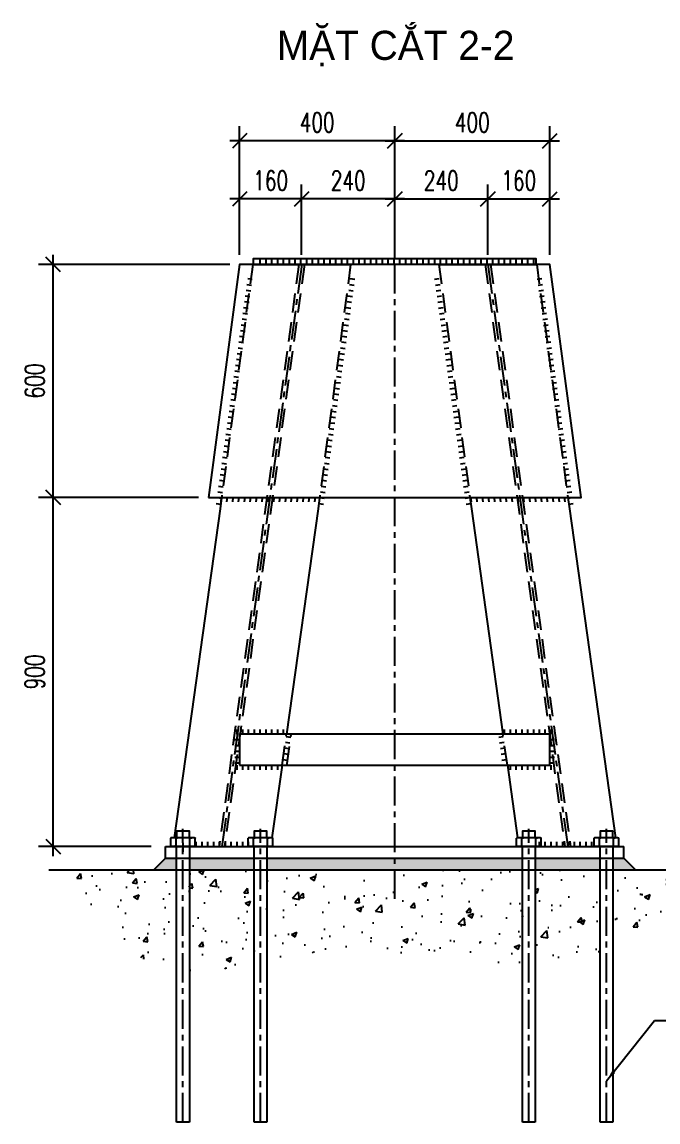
# Model space of a CAD drawing. Extents: x 3412 to 1212600, y 2456 to 246916.
# Drawn here: x 5908 to 7548, y 5767 to 8602 of the extents above; entities that cross this region are included whole.
import ezdxf
from ezdxf.enums import TextEntityAlignment as Align

# ---------------------------------------------------------------- set-up
doc = ezdxf.new("R2010")
doc.units = 0
doc.header["$LTSCALE"] = 20
doc.header["$MEASUREMENT"] = 0
doc.linetypes.add('CENTER', pattern=[2, 1.25, -0.25, 0.25, -0.25])
doc.linetypes.add('HIDDEN', pattern=[0.375, 0.25, -0.125])
doc.layers.get('0').update_dxf_attribs({"linetype": 'CONTINUOUS'})
doc.layers.get('DEFPOINTS').update_dxf_attribs({"linetype": 'CONTINUOUS'})
for name, color, linetype in [('BAO', 7, 'CONTINUOUS'), ('CEN', 1, 'CENTER'), ('DIM', 4, 'CONTINUOUS'), ('HATCH', 8, 'CONTINUOUS'), ('T-Text', 31, 'CONTINUOUS'), ('TEXT', 4, 'CONTINUOUS')]:
    doc.layers.add(name, color=color, linetype=linetype)
doc.styles.add('Tieu de', font='VHAVAN.TTF', dxfattribs={"width": 0.8})
doc.styles.add('vnsimple', font='vnsimple.shx', dxfattribs={"width": 0.7})
doc.dimstyles.new('1-20', dxfattribs={"dimscale": 200, "dimtxt": 0.2, "dimasz": 0.15, "dimexe": 0.15, "dimexo": 0.1, "dimgap": 0.09, "dimtad": 1, "dimdec": 0, "dimdsep": 46, "dimtxsty": 'vnsimple', "dimblk": 'OBLIQUE', "dimcen": 0.09, "dimdle": 0.1, "dimclrd": 2, "dimclre": 7, "dimclrt": 4, "dimadec": 0, "dimazin": 0, "dimtfac": 1, "dimtdec": 0, "dimtix": 1, "dimtmove": 1, "dimatfit": 3, "dimfxl": 1, "dimtfill": 1, "dimtolj": 1, "dimtzin": 0, "dimarcsym": 0})
doc.dimstyles.new('1-25', dxfattribs={"dimscale": 250, "dimtxt": 0.2, "dimasz": 0.15, "dimexe": 0.15, "dimexo": 0.1, "dimgap": 0.09, "dimtad": 1, "dimdec": 0, "dimdsep": 46, "dimtxsty": 'vnsimple', "dimblk": 'OBLIQUE', "dimcen": 0.09, "dimdle": 0.1, "dimclrd": 2, "dimclre": 7, "dimclrt": 256, "dimadec": 0, "dimazin": 0, "dimtfac": 1, "dimtdec": 0, "dimtix": 1, "dimtmove": 1, "dimatfit": 3, "dimfxl": 1, "dimtolj": 1, "dimtzin": 0, "dimarcsym": 0})
pattern_1 = [(90, (-3752.453, -147.104), (-15, 3e-15), [])]

# ---------------------------------------------------------------- blocks, each defined once
blk = doc.blocks.new('_Oblique')
at = {"color": 0, "linetype": 'ByBlock', "lineweight": -2}
blk.add_line((-0.5, -0.5), (0.5, 0.5), dxfattribs=at)
blk = doc.blocks.new('*D23')
at = {"layer": 'DEFPOINTS', "color": 0, "transparency": 16777216}
for p in [(5988.4, 7377.3), (6388.7, 7377.3), (6265.9, 6477.3)]:
    blk.add_point(p, dxfattribs=at)
at = {"layer": 'TEXT', "color": 2, "lineweight": -2, "transparency": 16777216}
blk.add_line((5988.4, 6452.3), (5988.4, 7402.3), dxfattribs=at)
at = {"layer": 'TEXT', "color": 7, "lineweight": -2, "transparency": 16777216}
for p, q in [((6363.7, 7377.3), (5950.9, 7377.3)), ((6240.9, 6477.3), (5950.9, 6477.3))]:
    blk.add_line(p, q, dxfattribs=at)
at = {"layer": 'TEXT', "color": 2, "lineweight": -2, "transparency": 16777216, "xscale": 37.5, "yscale": 37.5, "zscale": 37.5}
for p, rotation in [((5988.4, 7377.3), 90), ((5988.4, 6477.3), 270)]:
    blk.add_blockref('_Oblique', p, dxfattribs=dict(at, rotation=rotation))
at = {"layer": 'TEXT', "transparency": 16777216, "insert": (5940.9, 6927.3), "char_height": 50, "attachment_point": 5, "rotation": 90, "style": 'vnsimple'}
blk.add_mtext('\\A1;900', dxfattribs=at)
blk = doc.blocks.new('*D24')
at = {"layer": 'DEFPOINTS', "color": 0, "transparency": 16777216}
for p in [(5988.4, 7977.3), (6469.3, 7977.3), (6388.7, 7377.3)]:
    blk.add_point(p, dxfattribs=at)
at = {"layer": 'TEXT', "color": 2, "lineweight": -2, "transparency": 16777216}
blk.add_line((5988.4, 7352.3), (5988.4, 8002.3), dxfattribs=at)
at = {"layer": 'TEXT', "color": 7, "lineweight": -2, "transparency": 16777216}
for p, q in [((6444.3, 7977.3), (5950.9, 7977.3)), ((6363.7, 7377.3), (5950.9, 7377.3))]:
    blk.add_line(p, q, dxfattribs=at)
at = {"layer": 'TEXT', "color": 2, "lineweight": -2, "transparency": 16777216, "xscale": 37.5, "yscale": 37.5, "zscale": 37.5}
for p, rotation in [((5988.4, 7977.3), 90), ((5988.4, 7377.3), 270)]:
    blk.add_blockref('_Oblique', p, dxfattribs=dict(at, rotation=rotation))
at = {"layer": 'TEXT', "transparency": 16777216, "insert": (5940.9, 7677.3), "char_height": 50, "attachment_point": 5, "rotation": 90, "style": 'vnsimple'}
blk.add_mtext('\\A1;600', dxfattribs=at)
blk = doc.blocks.new('*D25')
at = {"layer": 'DEFPOINTS', "color": 0, "transparency": 16777216}
for p in [(7109.3, 8146.3), (6869.3, 7977.3), (7109.3, 7977.3)]:
    blk.add_point(p, dxfattribs=at)
at = {"layer": 'TEXT', "color": 7, "lineweight": -2, "transparency": 16777216}
for p, q in [((6869.3, 8002.3), (6869.3, 8183.8)), ((7109.3, 8002.3), (7109.3, 8183.8))]:
    blk.add_line(p, q, dxfattribs=at)
at = {"layer": 'TEXT', "color": 2, "lineweight": -2, "transparency": 16777216}
blk.add_line((6844.3, 8146.3), (7134.3, 8146.3), dxfattribs=at)
at = {"layer": 'TEXT', "color": 2, "lineweight": -2, "transparency": 16777216, "xscale": 37.5, "yscale": 37.5, "zscale": 37.5, "rotation": 180}
blk.add_blockref('_Oblique', (6869.3, 8146.3), dxfattribs=at)
at = {"layer": 'TEXT', "color": 2, "lineweight": -2, "transparency": 16777216, "xscale": 37.5, "yscale": 37.5, "zscale": 37.5}
blk.add_blockref('_Oblique', (7109.3, 8146.3), dxfattribs=at)
at = {"layer": 'TEXT', "transparency": 16777216, "insert": (6989.3, 8193.8), "char_height": 50, "attachment_point": 5, "style": 'vnsimple'}
blk.add_mtext('\\A1;240', dxfattribs=at)
blk = doc.blocks.new('*D26')
at = {"layer": 'DEFPOINTS', "color": 0, "transparency": 16777216}
for p in [(7269.3, 8296.3), (6869.3, 7977.3), (7269.3, 7977.3)]:
    blk.add_point(p, dxfattribs=at)
at = {"layer": 'TEXT', "color": 7, "lineweight": -2, "transparency": 16777216}
for p, q in [((6869.3, 8002.3), (6869.3, 8333.8)), ((7269.3, 8002.3), (7269.3, 8333.8))]:
    blk.add_line(p, q, dxfattribs=at)
at = {"layer": 'TEXT', "color": 2, "lineweight": -2, "transparency": 16777216}
blk.add_line((6844.3, 8296.3), (7294.3, 8296.3), dxfattribs=at)
at = {"layer": 'TEXT', "color": 2, "lineweight": -2, "transparency": 16777216, "xscale": 37.5, "yscale": 37.5, "zscale": 37.5, "rotation": 180}
blk.add_blockref('_Oblique', (6869.3, 8296.3), dxfattribs=at)
at = {"layer": 'TEXT', "color": 2, "lineweight": -2, "transparency": 16777216, "xscale": 37.5, "yscale": 37.5, "zscale": 37.5}
blk.add_blockref('_Oblique', (7269.3, 8296.3), dxfattribs=at)
at = {"layer": 'TEXT', "transparency": 16777216, "insert": (7069.3, 8343.8), "char_height": 50, "attachment_point": 5, "style": 'vnsimple'}
blk.add_mtext('\\A1;400', dxfattribs=at)
blk = doc.blocks.new('*D27')
at = {"layer": 'DEFPOINTS', "color": 0, "transparency": 16777216}
for p in [(6629.3, 8146.3), (6629.3, 7977.3), (6869.3, 7977.3)]:
    blk.add_point(p, dxfattribs=at)
at = {"layer": 'TEXT', "color": 7, "lineweight": -2, "transparency": 16777216}
for p, q in [((6629.3, 8002.3), (6629.3, 8183.8)), ((6869.3, 8002.3), (6869.3, 8183.8))]:
    blk.add_line(p, q, dxfattribs=at)
at = {"layer": 'TEXT', "color": 2, "lineweight": -2, "transparency": 16777216}
blk.add_line((6894.3, 8146.3), (6604.3, 8146.3), dxfattribs=at)
at = {"layer": 'TEXT', "color": 2, "lineweight": -2, "transparency": 16777216, "xscale": 37.5, "yscale": 37.5, "zscale": 37.5, "rotation": 180}
blk.add_blockref('_Oblique', (6629.3, 8146.3), dxfattribs=at)
at = {"layer": 'TEXT', "color": 2, "lineweight": -2, "transparency": 16777216, "xscale": 37.5, "yscale": 37.5, "zscale": 37.5}
blk.add_blockref('_Oblique', (6869.3, 8146.3), dxfattribs=at)
at = {"layer": 'TEXT', "transparency": 16777216, "insert": (6749.3, 8193.8), "char_height": 50, "attachment_point": 5, "style": 'vnsimple'}
blk.add_mtext('\\A1;240', dxfattribs=at)
blk = doc.blocks.new('*D28')
at = {"layer": 'DEFPOINTS', "color": 0, "transparency": 16777216}
for p in [(6469.3, 8296.3), (6469.3, 7977.3), (6869.3, 7977.3)]:
    blk.add_point(p, dxfattribs=at)
at = {"layer": 'TEXT', "color": 7, "lineweight": -2, "transparency": 16777216}
for p, q in [((6469.3, 8002.3), (6469.3, 8333.8)), ((6869.3, 8002.3), (6869.3, 8333.8))]:
    blk.add_line(p, q, dxfattribs=at)
at = {"layer": 'TEXT', "color": 2, "lineweight": -2, "transparency": 16777216}
blk.add_line((6894.3, 8296.3), (6444.3, 8296.3), dxfattribs=at)
at = {"layer": 'TEXT', "color": 2, "lineweight": -2, "transparency": 16777216, "xscale": 37.5, "yscale": 37.5, "zscale": 37.5, "rotation": 180}
blk.add_blockref('_Oblique', (6469.3, 8296.3), dxfattribs=at)
at = {"layer": 'TEXT', "color": 2, "lineweight": -2, "transparency": 16777216, "xscale": 37.5, "yscale": 37.5, "zscale": 37.5}
blk.add_blockref('_Oblique', (6869.3, 8296.3), dxfattribs=at)
at = {"layer": 'TEXT', "transparency": 16777216, "insert": (6669.3, 8343.8), "char_height": 50, "attachment_point": 5, "style": 'vnsimple'}
blk.add_mtext('\\A1;400', dxfattribs=at)
blk = doc.blocks.new('BOLT')
for p, q in [((-16.5, -710.1), (-16.5, 0)), ((16.5, 0), (16.5, -710.1))]:
    blk.add_line(p, q)
blk.add_lwpolyline([(16.5, -710.1), (-16.5, -710.1)])
at = {"layer": 'BAO'}
for points in [[(16.5, 22.5), (16.5, 39.9), (-16.5, 39.9), (-16.5, 22.5)], [(-31.6, 0.9), (-31.6, 21.6)], [(29.7, 22.5), (-29.7, 22.5)], [(29.7, 0), (-29.7, 0)], [(-18.7, 21.3), (-18.7, 1.2)], [(18, 1.2), (18, 21.3)], [(31.6, 0.9), (31.6, 21.6)]]:
    blk.add_lwpolyline(points, dxfattribs=at)
for points in [[(-29.7, 22.5), (-31.2, 22.1), (-31.6, 21.6)], [(-29.7, 0), (-31.2, 0.4), (-31.6, 0.9)], [(-18.7, 21.3), (-20.3, 22), (-23.2, 22.5)], [(-18.7, 1.2), (-20.3, 0.5), (-23.2, 0)], [(-18.7, 21.3), (-17.1, 22), (-14.1, 22.5)], [(-18.7, 1.2), (-17.1, 0.5), (-14.1, 0)], [(18, 21.3), (16.4, 22), (13.5, 22.5)], [(18, 1.2), (16.4, 0.5), (13.5, 0)], [(18, 21.3), (19.6, 22), (22.6, 22.5)], [(18, 1.2), (19.6, 0.5), (22.6, 0)], [(29.7, 22.5), (31.2, 22.1), (31.6, 21.6)], [(29.7, 0), (31.2, 0.4), (31.6, 0.9)]]:
    blk.add_spline(points, degree=3, dxfattribs=at)
at = {"layer": 'CEN', "color": 8, "linetype": 'CENTER', "ltscale": 3}
blk.add_line((0, -710.1), (0, 45.5), dxfattribs=at)
blk = doc.blocks.new('*D95')
at = {"layer": 'DEFPOINTS', "color": 0, "transparency": 16777216}
for p in [(7269.3, 8146.3), (7109.3, 7977.3), (7269.3, 7977.3)]:
    blk.add_point(p, dxfattribs=at)
at = {"layer": 'TEXT', "color": 7, "lineweight": -2, "transparency": 16777216}
for p, q in [((7109.3, 8002.3), (7109.3, 8183.8)), ((7269.3, 8002.3), (7269.3, 8183.8))]:
    blk.add_line(p, q, dxfattribs=at)
at = {"layer": 'TEXT', "color": 2, "lineweight": -2, "transparency": 16777216}
blk.add_line((7084.3, 8146.3), (7294.3, 8146.3), dxfattribs=at)
at = {"layer": 'TEXT', "color": 2, "lineweight": -2, "transparency": 16777216, "xscale": 37.5, "yscale": 37.5, "zscale": 37.5, "rotation": 180}
blk.add_blockref('_Oblique', (7109.3, 8146.3), dxfattribs=at)
at = {"layer": 'TEXT', "color": 2, "lineweight": -2, "transparency": 16777216, "xscale": 37.5, "yscale": 37.5, "zscale": 37.5}
blk.add_blockref('_Oblique', (7269.3, 8146.3), dxfattribs=at)
at = {"layer": 'TEXT', "transparency": 16777216, "insert": (7189.3, 8193.8), "char_height": 50, "attachment_point": 5, "style": 'vnsimple'}
blk.add_mtext('\\A1;160', dxfattribs=at)
blk = doc.blocks.new('*D96')
at = {"layer": 'DEFPOINTS', "color": 0, "transparency": 16777216}
for p in [(6469.3, 8146.3), (6469.3, 7977.3), (6629.3, 7977.3)]:
    blk.add_point(p, dxfattribs=at)
at = {"layer": 'TEXT', "color": 7, "lineweight": -2, "transparency": 16777216}
for p, q in [((6469.3, 8002.3), (6469.3, 8183.8)), ((6629.3, 8002.3), (6629.3, 8183.8))]:
    blk.add_line(p, q, dxfattribs=at)
at = {"layer": 'TEXT', "color": 2, "lineweight": -2, "transparency": 16777216}
blk.add_line((6654.3, 8146.3), (6444.3, 8146.3), dxfattribs=at)
at = {"layer": 'TEXT', "color": 2, "lineweight": -2, "transparency": 16777216, "xscale": 37.5, "yscale": 37.5, "zscale": 37.5, "rotation": 180}
blk.add_blockref('_Oblique', (6469.3, 8146.3), dxfattribs=at)
at = {"layer": 'TEXT', "color": 2, "lineweight": -2, "transparency": 16777216, "xscale": 37.5, "yscale": 37.5, "zscale": 37.5}
blk.add_blockref('_Oblique', (6629.3, 8146.3), dxfattribs=at)
at = {"layer": 'TEXT', "transparency": 16777216, "insert": (6549.3, 8193.8), "char_height": 50, "attachment_point": 5, "style": 'vnsimple'}
blk.add_mtext('\\A1;160', dxfattribs=at)

msp = doc.modelspace()

# ---------------------------------------------------------------- hatches: boundary and pattern name
at = {"layer": 'DIM'}
h = msp.add_hatch(dxfattribs=at)
h.set_pattern_fill('ANSI31', color=8, scale=120, angle=45, style=0)
h.set_pattern_definition([(90, (-3752.453, -117.104), (-15, 3e-15), [])])
h.paths.add_polyline_path([(7229.304, 7989.324), (6869.325, 7989.324), (6869.325, 7977.324), (7229.304, 7977.324)])
h.paths.add_polyline_path([(6509.346, 7989.324), (6509.346, 7977.324), (6869.325, 7977.324), (6869.325, 7989.324)])
h = msp.add_hatch(dxfattribs=at)
h.set_pattern_fill('ANSI31', color=8, scale=120, angle=127, style=0)
h.set_pattern_definition([(172, (-3752.453, -147.104), (-2.087597, -14.854021), [])])
h.paths.add_polyline_path([(6503.104, 7947.324), (6490.986, 7947.324), (6406.905, 7347.324), (6419.022, 7347.324)])
h = msp.add_hatch(dxfattribs=at)
h.set_pattern_fill('ANSI31', color=8, scale=120, angle=127, style=0)
h.set_pattern_definition([(172, (-3487.893, -147.104), (-2.087597, -14.854021), [])])
h.paths.add_polyline_path([(6767.664, 7947.324), (6755.546, 7947.324), (6671.465, 7347.324), (6683.582, 7347.324)])
h = msp.add_hatch(dxfattribs=at)
h.set_pattern_fill('ANSI31', color=8, scale=120, angle=127, style=0)
h.set_pattern_definition([(8, (17226.543, -147.104), (2.087597, -14.854021), [])])
h.paths.add_polyline_path([(6970.986, 7947.324), (6983.104, 7947.324), (7067.185, 7347.324), (7055.068, 7347.324)])
h = msp.add_hatch(dxfattribs=at)
h.set_pattern_fill('ANSI31', color=8, scale=120, angle=127, style=0)
h.set_pattern_definition([(8, (17491.103, -147.104), (2.087597, -14.854021), [])])
h.paths.add_polyline_path([(7235.546, 7947.324), (7247.664, 7947.324), (7331.745, 7347.324), (7319.628, 7347.324)])
h = msp.add_hatch(dxfattribs=at)
h.set_pattern_fill('ANSI31', color=8, scale=120, angle=52, style=0)
h.set_pattern_definition([(83, (17486.899, -117.104), (14.888192, -1.82804), [])])
h.paths.add_polyline_path([(6414.818, 7377.324), (6533.971, 7377.324), (6532.289, 7365.324), (6413.136, 7365.324)])
h.paths.add_polyline_path([(6533.971, 7377.324), (6541.039, 7377.324), (6539.358, 7365.324), (6532.289, 7365.324)])
h.paths.add_polyline_path([(6541.039, 7377.324), (6548.108, 7377.324), (6546.426, 7365.324), (6539.358, 7365.324)])
h.paths.add_polyline_path([(6548.108, 7377.324), (6667.261, 7377.324), (6665.579, 7365.324), (6546.426, 7365.324)])
h = msp.add_hatch(dxfattribs=at)
h.set_pattern_fill('ANSI31', color=8, scale=120, angle=52, style=0)
h.set_pattern_definition([(97, (-3756.657, -117.104), (-14.888192, -1.82804), [])])
h.paths.add_polyline_path([(7315.424, 7377.324), (7196.271, 7377.324), (7197.953, 7365.324), (7317.106, 7365.324)])
h.paths.add_polyline_path([(7196.271, 7377.324), (7189.203, 7377.324), (7190.884, 7365.324), (7197.953, 7365.324)])
h.paths.add_polyline_path([(7189.203, 7377.324), (7182.134, 7377.324), (7183.816, 7365.324), (7190.884, 7365.324)])
h.paths.add_polyline_path([(7182.134, 7377.324), (7062.981, 7377.324), (7064.663, 7365.324), (7183.816, 7365.324)])
h = msp.add_hatch(dxfattribs=at)
h.set_pattern_fill('ANSI31', color=8, scale=120, angle=45, style=0)
h.set_pattern_definition(pattern_1)
h.paths.add_polyline_path([(7281.325, 6779.324), (7146.783, 6779.324), (7148.464, 6767.324), (7281.325, 6767.324)])
h.paths.add_polyline_path([(7281.325, 6687.324), (7159.675, 6687.324), (7161.357, 6675.324), (7281.325, 6675.324)])
h.paths.add_polyline_path([(6578.975, 6687.324), (6457.325, 6687.324), (6457.325, 6675.324), (6577.293, 6675.324)])
h.paths.add_polyline_path([(6591.868, 6779.324), (6457.325, 6779.324), (6457.325, 6767.324), (6590.186, 6767.324)])
h = msp.add_hatch(dxfattribs=at)
h.set_pattern_fill('ANSI31', color=8, scale=120, angle=315, style=0)
h.set_pattern_definition([(0, (-3752.453, -147.104), (4e-15, 15), [])])
h.paths.add_polyline_path([(7281.325, 6767.324), (7269.325, 6767.324), (7269.325, 6687.324), (7281.325, 6687.324)])
h.paths.add_polyline_path([(6469.325, 6767.324), (6457.325, 6767.324), (6457.325, 6687.324), (6469.325, 6687.324)])
h = msp.add_hatch(dxfattribs=at)
h.set_pattern_fill('ANSI31', color=8, scale=120, angle=127, style=0)
h.set_pattern_definition([(172, (-3580.383, -807.104), (-2.087597, -14.854021), [])])
h.paths.add_polyline_path([(6590.186, 6767.324), (6602.303, 6767.324), (6591.092, 6687.324), (6578.975, 6687.324)])
h = msp.add_hatch(dxfattribs=at)
h.set_pattern_fill('ANSI31', color=8, scale=120, angle=127, style=0)
h.set_pattern_definition([(8, (17319.033, -807.104), (2.087597, -14.854021), [])])
h.paths.add_polyline_path([(7148.464, 6767.324), (7136.347, 6767.324), (7147.558, 6687.324), (7159.675, 6687.324)])
h = msp.add_hatch(dxfattribs=at)
h.set_pattern_fill('ANSI31', color=8, scale=120, angle=45, style=0)
h.set_pattern_definition(pattern_1)
edge = h.paths.add_edge_path()
edge.add_line((6498.325, 6489.324), (6432.075, 6489.324))
edge.add_line((6432.075, 6489.324), (6430.393, 6477.324))
edge.add_line((6430.393, 6477.324), (6499.247, 6477.324))
edge.add_spline(control_points=[(6500.227, 6477.324), (6499.639, 6477.354), (6498.821, 6477.397), (6498.433, 6478.058), (6498.325, 6478.242)], knot_values=[0, 0, 0, 0, 1.5977583, 2.21803204, 2.21803204, 2.21803204, 2.21803204], degree=3, periodic=0)
edge.add_line((6498.325, 6478.242), (6498.325, 6489.324))
h.paths.add_polyline_path([(6432.075, 6489.324), (6425.007, 6489.324), (6423.325, 6477.324), (6430.393, 6477.324)])
h.paths.add_polyline_path([(6425.007, 6489.324), (6417.938, 6489.324), (6416.257, 6477.324), (6423.325, 6477.324)])
edge = h.paths.add_edge_path()
edge.add_line((6417.938, 6489.324), (6348.325, 6489.324))
edge.add_line((6348.325, 6489.324), (6348.325, 6478.242))
edge.add_spline(control_points=[(6348.325, 6478.242), (6348.217, 6478.058), (6347.829, 6477.397), (6347.012, 6477.354), (6346.423, 6477.324)], knot_values=[0, 0, 0, 0, 0.62027374, 2.21803204, 2.21803204, 2.21803204, 2.21803204], degree=3, periodic=0)
edge.add_line((6347.403, 6477.324), (6416.257, 6477.324))
edge.add_line((6416.257, 6477.324), (6417.938, 6489.324))
edge = h.paths.add_edge_path()
edge.add_line((7390.325, 6489.324), (7320.712, 6489.324))
edge.add_line((7320.712, 6489.324), (7322.393, 6477.324))
edge.add_line((7322.393, 6477.324), (7391.247, 6477.324))
edge.add_spline(control_points=[(7392.227, 6477.324), (7391.639, 6477.354), (7390.821, 6477.397), (7390.433, 6478.058), (7390.325, 6478.242)], knot_values=[0, 0, 0, 0, 1.5977583, 2.21803204, 2.21803204, 2.21803204, 2.21803204], degree=3, periodic=0)
edge.add_line((7390.325, 6478.242), (7390.325, 6489.324))
h.paths.add_polyline_path([(7320.712, 6489.324), (7313.643, 6489.324), (7315.325, 6477.324), (7322.393, 6477.324)])
h.paths.add_polyline_path([(7313.643, 6489.324), (7306.575, 6489.324), (7308.257, 6477.324), (7315.325, 6477.324)])
edge = h.paths.add_edge_path()
edge.add_line((7306.575, 6489.324), (7240.325, 6489.324))
edge.add_line((7240.325, 6489.324), (7240.325, 6478.242))
edge.add_spline(control_points=[(7240.325, 6478.242), (7240.217, 6478.058), (7239.829, 6477.397), (7239.012, 6477.354), (7238.423, 6477.324)], knot_values=[0, 0, 0, 0, 0.62027374, 2.21803204, 2.21803204, 2.21803204, 2.21803204], degree=3, periodic=0)
edge.add_line((7239.403, 6477.324), (7308.257, 6477.324))
edge.add_line((7308.257, 6477.324), (7306.575, 6489.324))
at = {"layer": 'HATCH'}
h = msp.add_hatch(dxfattribs=at)
h.set_pattern_fill('AR-CONC', color=256, scale=5, style=0)
h.set_pattern_definition([(50, (-3752.453, -147.104), (35.86301, -3.13761), [3.75, -41.25]), (355, (-3752.453, -147.104), (-6.93757, 37.60961), [3, -33]), (100.4514, (-3749.464, -147.365), (28.92547, 34.47198), [3.18701, -35.05711]), (46.1842, (-3752.453, -137.104), (53.36205, -8.27595), [5.625, -61.875]), (96.6356, (-3748.006, -137.793), (46.73314, 48.7059), [4.78051, -52.58565]), (351.1842, (-3752.453, -137.104), (46.7331, 48.70593), [4.5, -49.5]), (21, (-3747.453, -139.604), (29.84535, -20.130945), [3.75, -41.25]), (326, (-3747.453, -139.604), (12.16577, 36.2575), [3, -33]), (71.4514, (-3744.966, -141.28), (42.01113, 16.126525), [3.18701, -35.05711]), (37.5, (-3752.453, -147.104), (0.607993, 16.644693), [0, -32.6, 0, -33.5, 0, -33.125]), (7.5, (-3752.453, -147.104), (13.153477, 19.720586), [0, -19.1, 0, -31.85, 0, -12.625]), (327.5, (-3763.603, -147.104), (26.691122, -1.127744), [0, -12.5, 0, -39, 0, -51.75]), (317.5, (-3768.603, -147.104), (29.15931, 5.00525), [0, -16.25, 0, -25.9, 0, -36.75])])
h.paths.add_polyline_path([(6869.325, 6447.324), (6869.325, 6417.324), (7200.325, 6417.324), (7200.325, 6447.324)])
h.paths.add_polyline_path([(6538.325, 6447.324), (6538.325, 6417.324), (6869.325, 6417.324), (6869.325, 6447.324)])
h.paths.add_polyline_path([(6508.325, 6417.324), (6508.325, 6447.324), (6338.325, 6447.324), (6338.325, 6417.324)])
h.paths.add_polyline_path([(6278.325, 6447.324), (6248.325, 6417.324), (6308.325, 6417.324), (6308.325, 6447.324)])
h.paths.add_polyline_path([(7230.325, 6447.324), (7230.325, 6417.324), (7400.325, 6417.324), (7400.325, 6447.324)])
h.paths.add_polyline_path([(7490.325, 6417.324), (7460.325, 6447.324), (7430.325, 6447.324), (7430.325, 6417.324)])
h = msp.add_hatch(dxfattribs=at)
h.set_pattern_fill('AR-CONC', color=256, scale=20, style=0)
h.set_pattern_definition([(50, (-3752.45, -147.1), (143.452, -12.5504), [15, -165]), (355, (-3752.45, -147.1), (-27.7503, 150.4384), [12, -132]), (100.4514, (-3740.5, -148.15), (115.7019, 137.8879), [12.748, -140.2284]), (46.1842, (-3752.45, -107.1), (213.4482, -33.1038), [22.5, -247.5]), (96.6356, (-3734.67, -109.86), (186.9325, 194.8236), [19.122, -210.3426]), (351.1842, (-3752.45, -107.1), (186.9324, 194.8237), [18, -198]), (21, (-3732.45, -117.1), (119.3814, -80.5238), [15, -165]), (326, (-3732.45, -117.1), (48.663, 145.03), [12, -132]), (71.4514, (-3722.5, -123.81), (168.0445, 64.5061), [12.748, -140.2284]), (37.5, (-3752.453, -147.104), (2.43197, 66.57877), [0, -130.4, 0, -134, 0, -132.5]), (7.5, (-3752.45, -147.104), (52.6139, 78.88234), [0, -76.4, 0, -127.4, 0, -50.5]), (327.5, (-3797.053, -147.104), (106.76449, -4.51097), [0, -50, 0, -156, 0, -207]), (317.5, (-3817.05, -147.1), (116.63723, 20.021), [0, -65, 0, -103.6, 0, -147])])
edge = h.paths.add_edge_path()
edge.add_line((7200.325, 6417.324), (6538.325, 6417.324))
edge.add_line((6538.325, 6417.324), (6538.325, 6181.164))
edge.add_spline(control_points=[(6538.325, 6181.164), (6602.056, 6194.121), (6716.115, 6218.14), (6927.835, 6193.899), (7090.313, 6176.043), (7200.325, 6178.776)], knot_values=[662.01040891, 662.01040891, 662.01040891, 662.01040891, 844.51478057, 985.24461276, 1310.26419079, 1310.26419079, 1310.26419079, 1310.26419079], degree=3, periodic=0)
edge.add_line((7200.325, 6178.776), (7200.325, 6417.324))
edge = h.paths.add_edge_path()
edge.add_line((7400.325, 6417.324), (7230.325, 6417.324))
edge.add_line((7230.325, 6417.324), (7230.325, 6179.914))
edge.add_spline(control_points=[(7230.325, 6179.914), (7288.592, 6182.916), (7345.683, 6190.633), (7400.325, 6205.396)], knot_values=[1339.89713176, 1339.89713176, 1339.89713176, 1339.89713176, 1513.11834001, 1513.11834001, 1513.11834001, 1513.11834001], degree=3, periodic=0)
edge.add_line((7400.325, 6205.396), (7400.325, 6417.324))
edge = h.paths.add_edge_path()
edge.add_spline(control_points=[(7430.325, 6214.307), (7439.601, 6217.321), (7559.382, 6259.484), (7664.453, 6341.554), (7761.457, 6417.324)], knot_values=[1545.09277123, 1545.09277123, 1545.09277123, 1545.09277123, 1575.01789085, 1934.88660521, 1934.88660521, 1934.88660521, 1934.88660521], degree=3, periodic=0)
edge.add_line((7761.457, 6417.324), (7430.325, 6417.324))
edge.add_line((7430.325, 6417.324), (7430.325, 6214.307))
edge = h.paths.add_edge_path()
edge.add_line((6508.325, 6417.324), (6338.325, 6417.324))
edge.add_line((6338.325, 6417.324), (6338.325, 6156.563))
edge.add_spline(control_points=[(6338.325, 6156.563), (6392.197, 6154.259), (6449.75, 6163.632), (6508.325, 6175.144)], knot_values=[464.79802866, 464.79802866, 464.79802866, 464.79802866, 633.313971, 633.313971, 633.313971, 633.313971], degree=3, periodic=0)
edge.add_line((6508.325, 6175.144), (6508.325, 6417.324))
edge = h.paths.add_edge_path()
edge.add_line((6308.325, 6417.324), (5977.194, 6417.324))
edge.add_spline(control_points=[(5977.194, 6417.324), (6011.693, 6382.189), (6091.977, 6300.423), (6197.373, 6185.942), (6281.957, 6162.707), (6308.325, 6159.166)], knot_values=[0, 0, 0, 0, 149.66043093, 348.28188957, 433.09145773, 433.09145773, 433.09145773, 433.09145773], degree=3, periodic=0)
edge.add_line((6308.325, 6159.166), (6308.325, 6417.324))

# ---------------------------------------------------------------- linework, layer by layer
at = {"layer": 'BAO'}
for p, q in [((6503.104, 7977.324), (6755.546, 7977.324)), ((6983.104, 7977.324), (7235.546, 7977.324)), ((6419.022, 7347.324), (6300.256, 6499.817)), ((6671.465, 7347.324), (6590.186, 6767.324)), ((7067.185, 7347.324), (7148.464, 6767.324)), ((7319.628, 7347.324), (7438.394, 6499.817)), ((6578.975, 6687.324), (6552.699, 6499.817)), ((7159.675, 6687.324), (7185.952, 6499.817)), ((6278.325, 6477.324), (7460.325, 6477.324)), ((6278.325, 6447.324), (6278.325, 6477.324)), ((6323.325, 6463.906), (6323.325, 6486.955)), ((7460.325, 6447.324), (7460.325, 6477.324)), ((6248.325, 6417.324), (6278.325, 6447.324)), ((6278.325, 6447.324), (7460.325, 6447.324)), ((7490.325, 6417.324), (7460.325, 6447.324)), ((5977.194, 6417.324), (7761.457, 6417.324))]:
    msp.add_line(p, q, dxfattribs=at)
for points in [[(6388.729, 7377.324), (7349.921, 7377.324), (7269.325, 7977.324), (6469.325, 7977.324)], [(6469.325, 6687.324), (7269.325, 6687.324), (7269.325, 6767.324), (6469.325, 6767.324)]]:
    msp.add_lwpolyline(points, close=True, dxfattribs=at)
msp.add_lwpolyline([(6505.346, 7977.324), (6505.346, 7993.324), (7233.304, 7993.324), (7233.304, 7977.324)], dxfattribs=at)
at = {"layer": 'CEN', "color": 8, "linetype": 'CENTER', "ltscale": 3}
msp.add_line((6869.325, 6342.822), (6869.325, 8002.945), dxfattribs=at)
at = {"layer": 'CEN', "linetype": 'CENTER', "ltscale": 3}
for p, q in [((6629.325, 7977.324), (6423.325, 6477.324)), ((7109.325, 7977.324), (7315.325, 6477.324))]:
    msp.add_line(p, q, dxfattribs=at)
at = {"layer": 'HATCH', "linetype": 'HIDDEN', "ltscale": 10}
for p, q in [((6622.257, 7977.324), (6416.257, 6477.324)), ((6503.104, 7977.324), (6419.022, 7347.324)), ((6636.393, 7977.324), (6430.393, 6477.324)), ((6755.546, 7977.324), (6671.465, 7347.324)), ((6983.104, 7977.324), (7067.185, 7347.324)), ((7102.257, 7977.324), (7308.257, 6477.324)), ((7116.393, 7977.324), (7322.393, 6477.324)), ((7235.546, 7977.324), (7319.628, 7347.324)), ((6578.975, 6687.324), (6590.186, 6767.324)), ((6590.859, 6685.659), (6602.07, 6765.659)), ((7159.675, 6687.324), (7148.464, 6767.324))]:
    msp.add_line(p, q, dxfattribs=at)

# ---------------------------------------------------------------- block references
at = {"layer": 'BAO', "color": 2}
for p in [(6323.258, 6477.324), (6523.258, 6477.324), (7215.258, 6477.324), (7415.258, 6477.324)]:
    msp.add_blockref('BOLT', p, dxfattribs=at)

# ---------------------------------------------------------------- texts
at = {"layer": 'T-Text', "color": 4, "style": 'Tieu de'}
msp.add_text('mÆt c¾t 2-2', height=75, dxfattribs=at).set_placement((6871.624, 8545.383, 616), align=Align.MIDDLE)

# ---------------------------------------------------------------- dimensions: what is measured, and where the dimension line sits
at = {"layer": 'TEXT'}
for base, p1, p2, angle, picture, middle in [((6469.325, 8296.319), (6869.325, 7977.324), (6469.325, 7977.324), 180, '*D28', (6669.325, 8343.819)), ((6629.325, 8146.319), (6869.325, 7977.324), (6629.325, 7977.324), 180, '*D27', (6749.325, 8193.819)), ((5988.428, 7977.324), (6388.729, 7377.324), (6469.325, 7977.324), 90, '*D24', (5940.928, 7677.324)), ((5988.428, 7377.324), (6265.874, 6477.324), (6388.729, 7377.324), 90, '*D23', (5940.928, 6927.324))]:
    dim = msp.add_linear_dim(base=base, p1=p1, p2=p2, angle=angle, dimstyle='1-25', dxfattribs=at)
    dim.commit()
    dim.dimension.update_dxf_attribs({"geometry": picture, "text_midpoint": middle})
for base, p1, p2, picture, middle in [((7269.325, 8296.319), (6869.325, 7977.324), (7269.325, 7977.324), '*D26', (7069.325, 8343.819)), ((6469.325, 8146.319), (6629.325, 7977.324), (6469.325, 7977.324), '*D96', (6549.325, 8193.819)), ((7109.325, 8146.319), (6869.325, 7977.324), (7109.325, 7977.324), '*D25', (6989.325, 8193.819)), ((7269.325, 8146.319), (7109.325, 7977.324), (7269.325, 7977.324), '*D95', (7189.325, 8193.819))]:
    dim = msp.add_linear_dim(base=base, p1=p1, p2=p2, dimstyle='1-25', dxfattribs=at)
    dim.commit()
    dim.dimension.update_dxf_attribs({"geometry": picture, "text_midpoint": middle})

# ---------------------------------------------------------------- leaders
msp.add_leader([(7415.392, 5873.262), (7539.155, 6028.797), (8423.465, 6028.797)], dimstyle='1-20', override={"dimgap": 0.09, "dimtad": 0}, dxfattribs=at)

doc.saveas('drawing.dxf')
